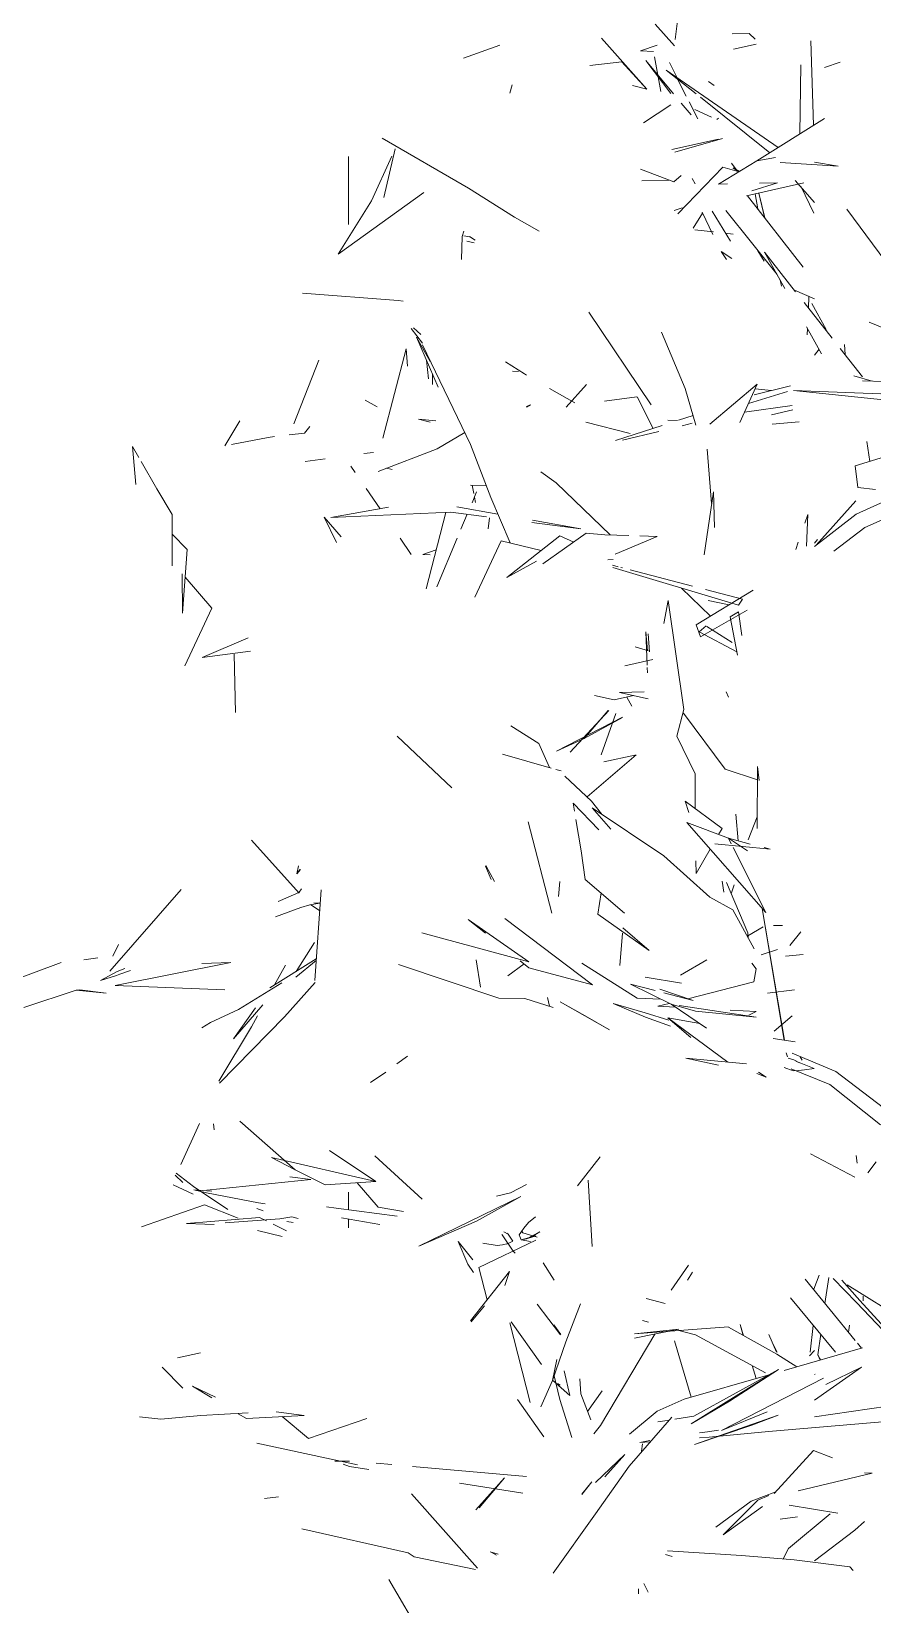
# Model space of a CAD drawing. Header units: millimetres. Extents: x -67152 to -48359, y -6192 to 21191.
# Drawn here: x -65056.1 to -64955.8, y 2000.7 to 2188.3 of the extents above; entities that cross this region are included whole.
import ezdxf

# ---------------------------------------------------------------- set-up
doc = ezdxf.new("R2010")
doc.units = ezdxf.units.MM
doc.layers.add('G-IMPT', color=8, linetype='Continuous', lineweight=9)
doc.layers.add('L-PLNT', color=71, linetype='Continuous', lineweight=9)

# ---------------------------------------------------------------- blocks, each defined once
blk = doc.blocks.new('JARDIN VERTICAL_02 - JARDIN VERTICAL_02-V27-Nivel 1 Oficinas')
at = {"layer": 'G-IMPT'}
for p, q in [((99.33, -65.24), (108.1, -51.24)), ((-7.35, -71.62), (-5.91, -57.78)), ((6.68, -57.85), (9.01, -63.12)), ((113.47, -57.93), (115.08, -69.11)), ((-19.63, -58.37), (-28.95, -65.26)), ((-14.4, -59.99), (-15.5, -62.59)), ((-0.16, -58.31), (1.67, -64.26)), ((4.79, -58.36), (7.4, -64.16)), ((101.21, -63.72), (105.4, -59.92)), ((115.44, -58.25), (116.84, -74.6)), ((-8.48, -63.38), (-8.39, -60.81)), ((-7.35, -71.62), (-6.91, -60.19)), ((4.48, -61.85), (4.25, -63.95)), ((78.88, -60.07), (73.89, -66.56)), ((80.24, -61.25), (75.46, -67.3)), ((84.68, -61.78), (85.98, -62.77)), ((101.44, -64.11), (105.62, -60.13)), ((-8.95, -63.38), (-12.35, -66.06)), ((-8.44, -62.23), (-9.07, -64.45)), ((-1.25, -62.87), (1.13, -62.52)), ((11.84, -66.8), (9.01, -63.12)), ((98.79, -65.88), (101.21, -63.72)), ((100.68, -63.33), (101.25, -63.3)), ((106.9, -63.5), (106.3, -63.99)), ((106.87, -63.38), (109.56, -72.73)), ((111.22, -67.75), (109.17, -63.5)), ((113.11, -69.11), (109.17, -63.5)), ((121.77, -63.18), (121.82, -62.23)), ((121.82, -62.23), (123.92, -71.05)), ((127.57, -63.17), (128.61, -64.3)), ((-12.81, -65.55), (-11.61, -65.47)), ((1.67, -64.26), (4.25, -63.95)), ((5.84, -64.18), (11.12, -68.91)), ((7.4, -64.16), (11.28, -69.11)), ((86.48, -64.32), (83.73, -69.59)), ((83.9, -64.15), (84.83, -64.05)), ((98.6, -66.89), (101.44, -64.11)), ((105.97, -64.26), (98.68, -70.23)), ((104.99, -65.06), (104.16, -64.96)), ((128.61, -64.3), (132.24, -69.11)), ((132.15, -71.53), (132.97, -64.92)), ((132.97, -64.92), (133.43, -64.53)), ((-46.49, -66.05), (-45.84, -67.93)), ((-34.56, -69.11), (-34.08, -66.29)), ((-34.54, -73.21), (-34.08, -66.29)), ((-13.59, -67.03), (-17.83, -70.36)), ((73.89, -66.56), (71.7, -71.8)), ((75.46, -67.3), (73.59, -71.89)), ((101.56, -67.87), (98.48, -67.43)), ((107.36, -66.62), (100.9, -71.99)), ((119.98, -66.96), (119.1, -69.23)), ((126.59, -66.33), (125.63, -72.15)), ((126.67, -67.24), (130.77, -72.23)), ((-38.97, -69.25), (-49.04, -69.55)), ((-34.72, -75.98), (-39.79, -67.94)), ((-29.77, -69.11), (-32.4, -71.42)), ((-28.47, -69.22), (-31.72, -70.75)), ((-18.27, -69.11), (-19.29, -71.52)), ((-17.69, -69.43), (-14.62, -67.73)), ((-11.7, -68.27), (-14.93, -70.08)), ((-12.26, -68.58), (-11.55, -69.11)), ((10.42, -68.77), (10.88, -69.11)), ((73.52, -69.15), (72.66, -71.33)), ((73.52, -69.15), (73.71, -70.33)), ((99.85, -69.21), (98.17, -68.57)), ((99.85, -69.21), (98.17, -68.58)), ((99.85, -69.21), (98.18, -68.57)), ((107.36, -69.64), (104.19, -69.26)), ((107.67, -68.72), (105.24, -68.38)), ((107.19, -69.11), (107.81, -69.7)), ((107.67, -68.72), (108.31, -68.38)), ((107.67, -68.72), (108.32, -68.4)), ((107.67, -68.72), (108.33, -68.44)), ((110.05, -69.11), (109.99, -69.05)), ((110.49, -68.06), (116.73, -80.19)), ((124.22, -73.93), (119.1, -69.23)), ((-37.95, -70.86), (-46.16, -70.75)), ((-30.54, -77.21), (-32.09, -70.39)), ((-22.04, -70.47), (-30.57, -77.1)), ((-17.17, -69.85), (-18.56, -69.78)), ((-13.98, -69.99), (-14.71, -69.96)), ((-3.33, -74.18), (-3.58, -70.95)), ((11.23, -70.09), (7.46, -69.92)), ((8.5, -70.28), (7.46, -69.92)), ((11.63, -71.36), (10.76, -71.06)), ((58.87, -72.08), (57.22, -70.76)), ((59.92, -70.47), (60.13, -72.57)), ((72.55, -70.61), (72.15, -70.83)), ((72.85, -70.9), (72.52, -71.59)), ((72.66, -71.33), (72.85, -70.9)), ((73.71, -70.33), (73.73, -70.51)), ((73.71, -70.33), (73.79, -71.02)), ((73.79, -71.02), (73.8, -71.66)), ((109.12, -71.21), (107.62, -73.61)), ((127.28, -73.2), (127.01, -71.15)), ((-19.12, -71.38), (-23.83, -75.09)), ((-19.48, -72.64), (-23.83, -75.09)), ((-20.52, -73.23), (-19.77, -73.04)), ((-6.81, -76.31), (-7.9, -71.98)), ((-5.8, -77), (-7.2, -72.33)), ((-4.74, -77.48), (-5.54, -71.77)), ((-5.02, -71.72), (-4.45, -74.24)), ((70.15, -72.74), (54.44, -75.37)), ((70.16, -72.68), (54.46, -75.36)), ((56.47, -74.02), (56.48, -72.92)), ((64.14, -71.49), (64.56, -74.72)), ((67.25, -71.8), (69.07, -73.94)), ((69.95, -74.05), (70.35, -71.44)), ((72.16, -72.34), (71.65, -72.49)), ((72.3, -72.26), (72.52, -71.59)), ((73.41, -72.73), (73.8, -71.66)), ((130.77, -72.23), (132.04, -72.86)), ((131.62, -77.82), (132.15, -71.53)), ((-45.56, -86.79), (-36.31, -73.47)), ((-42.31, -82.72), (-35.69, -74.44)), ((-35.12, -73.76), (-34.72, -75.98)), ((-32.06, -75.69), (-32.12, -73.52)), ((-31.16, -76.6), (-32.12, -73.52)), ((-30.87, -75.76), (-27.91, -75.03)), ((-21.17, -73.59), (-28.82, -79.71)), ((-7.33, -74.25), (-7.54, -76.21)), ((54.93, -74.94), (44.18, -84.34)), ((47.38, -74.42), (46.72, -81.02)), ((47.19, -75.13), (47.38, -74.42)), ((47.19, -78.82), (54.93, -74.94)), ((59.34, -73.53), (59.98, -75.49)), ((73.99, -75.79), (74.55, -74.89)), ((74.55, -74.89), (74.15, -76)), ((107.62, -73.61), (104.4, -79.39)), ((107.36, -73.64), (105.28, -74.56)), ((109.84, -74.96), (105.31, -83.32)), ((107.36, -73.57), (106.43, -74.05)), ((109.42, -73.42), (115.01, -83.49)), ((109.42, -73.42), (115.91, -83.83)), ((109.42, -73.42), (113.21, -79.25)), ((110.12, -74.69), (112.99, -84.67)), ((114.47, -74.77), (116.73, -80.19)), ((116.06, -76.6), (114.87, -73.44)), ((118.39, -83.43), (114.87, -73.44)), ((116.84, -74.6), (117.5, -81.68)), ((125.13, -76.69), (124.02, -73.75)), ((125.02, -75.89), (124.45, -74.55)), ((-49.25, -76.21), (-49.9, -76.9)), ((-49.87, -78.92), (-49.9, -76.9)), ((-48.06, -78.77), (-48.63, -76.08)), ((-31.94, -80.55), (-34.72, -75.98)), ((-27.99, -75.09), (-30.87, -75.77)), ((-29.02, -75.89), (-30.78, -76.19)), ((-22.77, -75.11), (-24, -75.89)), ((-3.31, -81.58), (-8.1, -75.96)), ((-3.51, -78.04), (-8.1, -75.96)), ((20.63, -83.23), (16.49, -76.43)), ((37.5, -75.91), (39.18, -75.72)), ((44.92, -75.95), (37.5, -75.91)), ((39.11, -75.92), (37.84, -79.79)), ((46.28, -77.03), (43.52, -75.94)), ((46.08, -79.38), (46.76, -76.79)), ((59.28, -76.32), (54.61, -78.84)), ((56.64, -75.25), (57.7, -77.05)), ((60.98, -76.59), (61.64, -76.08)), ((63.21, -76.35), (61.64, -76.08)), ((65.21, -84.22), (63.21, -76.34)), ((67.41, -76.08), (66.02, -85.25)), ((66.58, -79.19), (66.75, -76.09)), ((66.68, -83.3), (67.41, -76.08)), ((66.75, -76.09), (67.18, -76.93)), ((108.98, -76.54), (110.53, -76.09)), ((116.06, -76.6), (118.39, -83.43)), ((125.02, -75.89), (129.14, -80.02)), ((125.13, -76.69), (128.26, -80.88)), ((129.14, -80.02), (125.77, -75.32)), ((-33.69, -78.46), (-34.46, -79.03)), ((-33.42, -78.11), (-33.97, -80.06)), ((-33.46, -78.05), (-33.89, -78.82)), ((-33.84, -78.8), (-33.43, -78.1)), ((18.28, -78.19), (13.77, -93.16)), ((17.54, -77.71), (16.4, -82.11)), ((17.54, -77.71), (18.28, -78.19)), ((18.87, -77.14), (22.04, -82.71)), ((21.88, -77.78), (19.05, -78.17)), ((19.05, -78.17), (19.67, -79.16)), ((24.23, -78.29), (19.67, -79.16)), ((23.82, -78.37), (21.47, -82.87)), ((43.22, -78.49), (46.38, -78.24)), ((46.08, -79.38), (47.57, -77.11)), ((51.36, -79.62), (57.34, -77.06)), ((52.71, -79.05), (51.64, -78.68)), ((57.34, -77.06), (57.95, -77.04)), ((72.98, -77.21), (72.32, -84.46)), ((104.06, -77.97), (105.41, -77.58)), ((104.06, -77.98), (105.39, -77.61)), ((131.62, -77.82), (131.08, -86.63)), ((-39.65, -80.77), (-39.8, -80.56)), ((-35.77, -85.76), (-37.4, -80.1)), ((-36.08, -86.13), (-37.3, -80.56)), ((-28.41, -85.4), (-33.97, -80.06)), ((-31.94, -80.55), (-31.97, -79.5)), ((-28.71, -81.31), (-25.13, -79.12)), ((-26.09, -79.78), (-25.98, -78.81)), ((-23.06, -78.96), (-23.93, -80.26)), ((-22.94, -79.6), (-23.93, -80.26)), ((17.7, -81.8), (18.24, -79.3)), ((22.74, -78.94), (20.82, -81.94)), ((29.24, -79.39), (28.61, -79.66)), ((31.16, -84.72), (37.84, -79.79)), ((41.64, -84.52), (44.9, -80.13)), ((46.08, -79.38), (44.18, -84.34)), ((45.63, -80.55), (44.9, -80.13)), ((46.08, -79.38), (46.74, -79.05)), ((51.21, -80.12), (52.51, -79.94)), ((53.11, -81.59), (54.61, -78.84)), ((67.51, -86.6), (72.77, -79.46)), ((73.13, -80.56), (72.32, -84.46)), ((105.17, -90.58), (104.36, -79.39)), ((115.91, -83.83), (113.21, -79.25)), ((116.68, -80.57), (116.86, -81.89)), ((-43.71, -81.1), (-44.2, -81.77)), ((-40.85, -83.39), (-39.93, -81.41)), ((-28.62, -82.53), (-25.94, -81.24)), ((-26.71, -83.59), (-28.5, -82.48)), ((-26.5, -83.37), (-26.25, -81.18)), ((-0.35, -81.93), (6.15, -81.38)), ((4.76, -81.18), (9.01, -81.03)), ((12.25, -82.29), (4.76, -81.18)), ((19.59, -81.52), (16.24, -84.96)), ((20.75, -82.05), (21.47, -82.87)), ((50.29, -83.21), (47.38, -81.54)), ((48.17, -87.1), (53.11, -81.59)), ((60.56, -81.94), (62.41, -85.09)), ((65.87, -86.22), (68.73, -81.99)), ((116.99, -82.82), (116.86, -81.89)), ((117.59, -82.82), (117.5, -81.68)), ((-45.56, -86.79), (-42.71, -83.21)), ((-42.43, -84.4), (-44.48, -85.44)), ((-39.72, -83.04), (-41.77, -84.07)), ((-41.61, -85), (-40.22, -83.84)), ((-32.6, -83.7), (-32, -83.33)), ((-7.58, -84.53), (-3.21, -83.28)), ((-3.78, -85.34), (-4.34, -83.6)), ((-3.13, -84.89), (-3.43, -83.69)), ((15.99, -83.67), (14.06, -91.09)), ((20.63, -83.23), (22.04, -82.71)), ((33.9, -85.55), (38.37, -83.34)), ((38.37, -83.34), (42.5, -83.35)), ((41.64, -84.52), (43.01, -84.1)), ((48.75, -83.26), (50.29, -83.21)), ((65.42, -83.6), (64.09, -87.57)), ((65.42, -83.6), (64.51, -87.07)), ((66.68, -83.3), (65.87, -86.22)), ((67.51, -86.6), (68.18, -82.81)), ((69.83, -83.85), (67.51, -86.6)), ((99.98, -86.19), (97, -84.14)), ((98.8, -84.28), (97.81, -83.66)), ((105.31, -83.32), (104.78, -85.28)), ((106, -85.8), (112.75, -83.81)), ((115.01, -83.49), (115.37, -85.76)), ((-53.66, -85.17), (-49.19, -85.72)), ((-51.04, -88.11), (-48.45, -85.81)), ((-46.7, -89.22), (-42.71, -85.91)), ((-42.77, -86.23), (-46.7, -89.22)), ((-44.7, -85.54), (-46.44, -86.42)), ((-39.25, -89.52), (-41.39, -86.25)), ((-33.72, -89.87), (-32.21, -85.88)), ((-32.97, -85.03), (-32.21, -85.88)), ((-28.79, -85.84), (-29.11, -84.9)), ((-7.58, -84.53), (-14.31, -87.36)), ((-3.81, -86.62), (-3.75, -85.45)), ((30.72, -84.69), (17.73, -86.55)), ((33.9, -85.55), (30.72, -84.69)), ((63.36, -84.98), (62.64, -89.32)), ((65.87, -86.22), (63.47, -91.06)), ((66.12, -87.81), (66.24, -85.68)), ((67.42, -89.25), (68.5, -86.29)), ((105.69, -90.56), (104.64, -85.28)), ((104.64, -85.28), (105.17, -90.58)), ((112.99, -84.67), (114.39, -87.89)), ((120.95, -91.23), (115.13, -86.12)), ((131.49, -86.88), (131.73, -86.1)), ((-48.52, -87.86), (-47.84, -89.87)), ((-47.15, -88.18), (-42.99, -87.45)), ((-32.34, -89.69), (-32.43, -86.47)), ((-1.38, -92.86), (-3.16, -87.3)), ((-1.39, -92.01), (-2.45, -87.67)), ((10.07, -87.87), (10.01, -89.95)), ((10.07, -87.87), (12.2, -92.89)), ((20.45, -87.1), (17.73, -86.55)), ((48.17, -87.1), (42.45, -95.61)), ((64.23, -88.12), (63.47, -91.06)), ((65.26, -87.45), (65.15, -90.25)), ((66.12, -87.81), (65.77, -86.43)), ((66.88, -89.32), (67.78, -86.48)), ((101.56, -86.91), (100.97, -89.2)), ((116.11, -94.65), (105.21, -88.15)), ((114.39, -87.89), (117.14, -91.19)), ((115.47, -86.42), (115.68, -87.8)), ((-49.34, -94.53), (-43.29, -89.11)), ((-47.77, -88.31), (-47.84, -89.87)), ((-43.29, -89.11), (-46.52, -92.08)), ((-43.7, -90.81), (-43.29, -89.11)), ((-16.67, -96.04), (-5.63, -88.59)), ((-2.82, -88.37), (-6.57, -90.25)), ((21.46, -89.22), (23.73, -89.02)), ((21.46, -89.22), (25.41, -89.07)), ((23.84, -88.79), (21.7, -88.94)), ((23.72, -88.91), (23.25, -90.51)), ((24.74, -88.4), (25.5, -91.72)), ((25.71, -89.06), (26.33, -89.03)), ((28.69, -92.36), (28.62, -89.44)), ((29.45, -88.96), (28.69, -92.36)), ((59.47, -88.82), (55.11, -94.96)), ((59.47, -88.82), (56.77, -91.96)), ((65.8, -93.14), (67.42, -89.25)), ((65.8, -93.14), (66.88, -89.32)), ((103.8, -88.92), (103.6, -89.63)), ((118.15, -89.93), (117.92, -88.75)), ((118.15, -89.93), (118.07, -88.74)), ((119.16, -89.75), (118.31, -89.64)), ((135.99, -88.96), (134.98, -89.48)), ((-6.07, -94.17), (-6.56, -90.32)), ((-2.21, -91.11), (-3.55, -96.4)), ((9.97, -91.25), (9.89, -94.11)), ((29.06, -90.7), (29.56, -93.02)), ((30.31, -90.89), (29.23, -91.51)), ((36.11, -90.39), (41.14, -96.23)), ((36.97, -94.23), (36.15, -90.53)), ((54.99, -91.77), (50.99, -96.44)), ((65.15, -90.25), (60.98, -96.87)), ((122.23, -94.12), (119.56, -91.73)), ((119.56, -91.73), (122.9, -95.21)), ((126.66, -95.21), (120.95, -91.23)), ((135.58, -90.1), (136.18, -90.1)), ((-46.09, -95.9), (-46.52, -92.08)), ((7.86, -95.6), (9.9, -93.49)), ((12.85, -93.75), (12.81, -93.11)), ((13.69, -92.53), (13.51, -93.22)), ((13.82, -92.01), (13.77, -92.22)), ((29.03, -95.36), (29.56, -93.02)), ((30.82, -93.71), (34.16, -96.58)), ((35.79, -98.25), (30.85, -93.63)), ((31.19, -92.8), (36.12, -94.55)), ((35.7, -99.88), (31.65, -92.01)), ((34.16, -96.58), (31.67, -92.01)), ((42.45, -95.61), (44.98, -93.4)), ((57.39, -92.01), (61.24, -92.31)), ((65.59, -99.43), (68.93, -93.54)), ((67.25, -96.47), (68.93, -93.54)), ((7.86, -95.6), (3.69, -99.9)), ((9.89, -94.11), (9.7, -96.35)), ((31.11, -93.97), (34.16, -96.58)), ((41.66, -95.7), (43.18, -94.53)), ((41.88, -97.91), (45.07, -94.85)), ((55.11, -94.96), (52.59, -94.57)), ((63.54, -95.58), (55.63, -106.02)), ((61.53, -103.16), (63.54, -95.58)), ((87.55, -97.36), (84.06, -94.67)), ((86.84, -96.09), (94.76, -95.62)), ((114.46, -96.17), (111.97, -94.45)), ((117.1, -95.42), (116.11, -94.65)), ((124.32, -96.87), (122.84, -95.68)), ((124.33, -96.87), (122.84, -95.68)), ((126.66, -95.21), (133.75, -100.28)), ((-8.05, -96.31), (-5.35, -98.72)), ((9.17, -96.99), (8.14, -102.75)), ((9.17, -96.99), (8.42, -102.81)), ((13.35, -101.51), (9.7, -96.35)), ((35.7, -99.88), (34.16, -96.58)), ((41.66, -95.7), (38.66, -98.89)), ((43.85, -97.57), (47.58, -96.92)), ((47.58, -96.92), (50.99, -96.44)), ((65.59, -99.43), (67.25, -96.47)), ((106.14, -98.77), (101.61, -97)), ((112.35, -96.98), (110.56, -97.11)), ((115.45, -95.8), (112.35, -96.98)), ((-5.85, -97.69), (-7.58, -100.7)), ((10, -99.49), (10.74, -97.82)), ((37.88, -99.94), (38.05, -99.34)), ((41.88, -97.91), (42.85, -97.74)), ((101.65, -102.2), (105.32, -99.4)), ((104.1, -100.18), (105.27, -99.37)), ((106.14, -98.77), (110.74, -100.35)), ((112.53, -98.29), (109.58, -98.95)), ((110.71, -100.35), (112.53, -98.29)), ((111.3, -99.43), (111.11, -99.74)), ((117.56, -98.03), (113.01, -99.49)), ((3.69, -99.9), (2.35, -101.75)), ((14.99, -105.78), (10, -99.49)), ((34.78, -102), (37.65, -100.73)), ((36.06, -106.3), (37.72, -100.51)), ((55.02, -100.45), (44.11, -103.25)), ((53.02, -99.64), (51.23, -99.46)), ((65.07, -100.95), (66.12, -100.72)), ((65.18, -103.67), (66.27, -100.27)), ((98.8, -100.14), (96.73, -101.46)), ((110.74, -100.35), (108.24, -99.85)), ((113.01, -99.49), (110.21, -100.17)), ((110.74, -100.35), (113.89, -101.74)), ((-28, -104.89), (-26.35, -101.95)), ((-5.62, -102.97), (-5.33, -103.47)), ((-5.62, -102.97), (-5.42, -103.47)), ((11.76, -101.7), (10.58, -106.46)), ((14.99, -105.78), (13.04, -102.27)), ((32.68, -105.34), (34.78, -102)), ((60.81, -103.18), (55.75, -110.41)), ((60.81, -103.18), (57.34, -115.92)), ((61.53, -103.16), (60.7, -104.2)), ((91.91, -103.2), (91.23, -102.38)), ((93.85, -103.47), (93.01, -101.88)), ((93.03, -101.88), (93.69, -102.96)), ((93.64, -102.19), (93.12, -103.88)), ((93.96, -104.08), (93.5, -102.33)), ((93.5, -102.33), (93.85, -103.47)), ((93.85, -103.47), (93.69, -102.96)), ((94.16, -102.98), (93.96, -104.08)), ((97.29, -109.15), (94.02, -102.35)), ((103.77, -105.28), (108.85, -101.68)), ((103.88, -105.45), (113.37, -103.03)), ((113.02, -104.52), (117.45, -101.37)), ((-28, -104.89), (-31.46, -110.37)), ((-9.31, -103.7), (-10.74, -105.97)), ((-9.59, -104.41), (-9.65, -105.12)), ((-9.17, -103.47), (-9.31, -103.7)), ((61.06, -103.75), (62.48, -105.66)), ((65.18, -103.67), (65.16, -106.74)), ((87.36, -103.47), (88.36, -105.37)), ((88.79, -104.13), (91.76, -109.43)), ((88.79, -104.13), (94.71, -116.3)), ((92.6, -103.77), (91.91, -103.2)), ((93.37, -104.34), (92.6, -103.77)), ((93.12, -103.88), (92.95, -103.99)), ((93.37, -104.34), (93.08, -104.13)), ((93.36, -106.37), (95.33, -105.03)), ((93.37, -104.34), (93.96, -104.08)), ((93.96, -104.08), (93.85, -103.47)), ((95.55, -104.82), (95.33, -105.03)), ((122.22, -103.47), (120.99, -117.05)), ((124.18, -103.91), (122.99, -111.46)), ((-46.99, -110.96), (-48.54, -106.65)), ((-42.81, -105.46), (-43.78, -105.17)), ((5.41, -107.72), (10.84, -105.41)), ((7.4, -106.87), (6.53, -111.77)), ((17.32, -109.62), (10.58, -106.46)), ((65.16, -106.74), (61.13, -118.72)), ((88.36, -105.37), (88.78, -107.02)), ((93.29, -105.62), (93.01, -106.16)), ((93.29, -105.62), (93.18, -105.81)), ((94.12, -105.1), (93.29, -105.62)), ((93.36, -106.37), (93.34, -106.38)), ((94.12, -105.1), (94.41, -105.62)), ((94.41, -105.62), (94.47, -105.86)), ((94.41, -105.62), (94.56, -106.3)), ((94.56, -106.3), (94.66, -106.97)), ((103.65, -110.12), (97.76, -105.49)), ((99.4, -106.05), (97.76, -105.49)), ((126.17, -109.51), (122.37, -106.07)), ((125.93, -109.09), (122.37, -106.07)), ((131.18, -107.79), (131.46, -106.85)), ((5.41, -107.72), (-0.91, -110.14)), ((4.03, -108.25), (3.95, -110.13)), ((7.73, -108.23), (7.18, -112.47)), ((7.84, -107.88), (9.17, -108.01)), ((49.31, -108.29), (51.23, -107.27)), ((51, -107.66), (49.39, -108.34)), ((57.41, -108.33), (55.75, -110.41)), ((94.66, -106.97), (94.36, -108.65)), ((101.14, -108.15), (97.29, -109.15)), ((101.83, -108.48), (103.77, -110.05)), ((131.24, -107.68), (131.58, -107.04)), ((-31.46, -110.37), (-37.43, -120.65)), ((-25.67, -110.25), (-25.77, -110.94)), ((-25.25, -109.56), (-25.7, -110.25)), ((-25.15, -110.58), (-24.95, -109.71)), ((-0.91, -110.14), (-12.77, -115.86)), ((3.96, -109.92), (4.96, -109.74)), ((6.06, -109.95), (4.74, -109.4)), ((5.38, -109.67), (6.02, -109.55)), ((9.22, -111.27), (7.43, -110.52)), ((63.82, -108.92), (60.56, -109.45)), ((91.76, -109.43), (94.71, -116.3)), ((94.19, -111.58), (96.36, -109.85)), ((94.19, -111.58), (96.87, -110.46)), ((96.87, -110.46), (97.85, -109.78)), ((133.13, -109.31), (124.27, -117.17)), ((131.78, -116.86), (133.28, -109.53)), ((-26.35, -110.91), (-25.72, -111.12)), ((-25.72, -111.12), (-22.97, -111.19)), ((-2.32, -110.82), (-0.37, -114.11)), ((7.18, -112.47), (7.83, -126.76)), ((16.09, -114.14), (10.28, -111.71)), ((33.89, -118.89), (40.05, -112.34)), ((-7.73, -113.97), (-13.71, -116.56)), ((-3.73, -114.26), (-3.91, -116.32)), ((2.33, -121.14), (-0.37, -114.11)), ((16.33, -115.41), (7.21, -113.08)), ((12.21, -115.83), (11.67, -114.22)), ((146.03, -113.08), (134.47, -119.88)), ((-30.94, -115.7), (-23.59, -125.91)), ((-14.02, -116.05), (-14.81, -116.92)), ((-12.98, -115.87), (-14.71, -117.21)), ((-13.71, -116.56), (-10.81, -114.92)), ((-10.97, -115.37), (-8.71, -115.15)), ((-8.03, -114.65), (-9.33, -114.66)), ((-3.54, -114.92), (-3.91, -116.32)), ((12.27, -114.92), (12.21, -115.83)), ((89.13, -115.9), (83.94, -121.54)), ((-18, -118.17), (-18.07, -118.77)), ((-12.32, -117.79), (-10.24, -117.62)), ((-1.66, -120.57), (-12.32, -117.79)), ((12.21, -117.19), (10.28, -118.51)), ((72.99, -118.92), (72.05, -117.63)), ((90.06, -121.12), (90.61, -118.1)), ((131.32, -117.54), (128.46, -130.24)), ((131.78, -116.86), (131.32, -117.54)), ((-36.14, -119.09), (-30.36, -120.47)), ((-35.27, -119.49), (-29.97, -121.94)), ((-18.07, -118.77), (-18.93, -130.16)), ((1.95, -120.16), (2.09, -119.46)), ((7.83, -126.76), (6.59, -119.89)), ((91.15, -118.87), (90.18, -126.15)), ((120.63, -121.38), (120.78, -119.5)), ((-29.97, -121.94), (-23.59, -125.91)), ((-5.38, -121.25), (-6.16, -122.67)), ((0.05, -121.69), (0.2, -122.83)), ((6.78, -120.91), (4.36, -122.57)), ((75.21, -122.05), (73.98, -120.22)), ((87.01, -121.41), (83.31, -126.95)), ((87.01, -121.41), (84.16, -133.87)), ((87.01, -121.41), (87.43, -127.47)), ((90.06, -121.12), (87.16, -123.62)), ((92.16, -120.92), (91.34, -125.5)), ((117.68, -129.45), (115.3, -122.49)), ((118.23, -135.62), (120.81, -123.58)), ((121.01, -124.54), (121.35, -122.24)), ((-35.26, -124.66), (-27.14, -124.66)), ((2.46, -123.87), (1.71, -124.38)), ((7.78, -127.59), (10.14, -125.56)), ((88.29, -124.66), (90.38, -124.66)), ((91.49, -124.66), (92.53, -124.66)), ((120.36, -126.32), (120.37, -125.67)), ((120.37, -125.63), (120.38, -124.55)), ((120.73, -125.29), (121.01, -124.54)), ((0.82, -127.44), (1.14, -129.85)), ((7.78, -127.59), (10.79, -126.12)), ((85.61, -131.04), (87.43, -127.47)), ((90.18, -126.15), (90.02, -127.29)), ((-10.94, -128.22), (-3.35, -131.17)), ((-3.05, -129.27), (-2.24, -129.9)), ((63.02, -128.69), (52.24, -127.95)), ((53.81, -128.08), (53.76, -128.82)), ((53.91, -128.61), (53.81, -128.08)), ((53.81, -128.08), (54.02, -129.3)), ((54.69, -128.12), (54, -129.18)), ((54.02, -129.3), (54.34, -130.37)), ((61.95, -130.9), (58.52, -128.73)), ((63.91, -134.05), (60.45, -128.51)), ((62.64, -130.94), (60.65, -128.53)), ((67.37, -132.29), (63.29, -128.64)), ((86.78, -129.15), (86.47, -131.65)), ((88.04, -141.56), (86.78, -129.15)), ((115.06, -132.6), (117.68, -129.45)), ((-2.03, -131.74), (-2.24, -129.9)), ((52.61, -130.54), (46.29, -136.24)), ((50.32, -130.84), (49.38, -130.65)), ((50.32, -130.84), (49.79, -130.46)), ((50.32, -130.84), (49.8, -130.39)), ((52.09, -130.28), (52.26, -130.4)), ((52.09, -130.28), (52.49, -130.55)), ((52.49, -130.55), (52.71, -130.95)), ((52.71, -130.95), (53.62, -133.04)), ((54.34, -130.37), (55.45, -133.36)), ((79.8, -137.61), (85.61, -131.04)), ((84.16, -133.87), (85.61, -131.04)), ((91.22, -131.42), (91.41, -130.69)), ((91.78, -132.02), (91.91, -131.25)), ((114.48, -133.3), (114.91, -129.95)), ((115.3, -136.84), (114.91, -129.95)), ((63.57, -133.5), (61.21, -132.2)), ((63.3, -132.62), (66.48, -137.79)), ((67.37, -132.29), (75.28, -140.07)), ((91.22, -131.42), (91.45, -132.86)), ((91.95, -139.37), (91.45, -132.86)), ((92.12, -133.64), (92.91, -132.05)), ((93.57, -132.57), (92.87, -135.53)), ((124.63, -133.01), (124.83, -134.67)), ((-1.74, -134.25), (-1.83, -133.5)), ((-0.88, -138.64), (-1.74, -134.25)), ((69.99, -138.4), (65.94, -134.9)), ((89.69, -134.59), (89.55, -135.4)), ((90.23, -135.62), (90.53, -134.85)), ((91.29, -135.3), (91.71, -134.46)), ((24.52, -142.13), (22.17, -136.65)), ((23.74, -136.34), (24.52, -142.13)), ((66.3, -135.76), (69.99, -138.4)), ((68.56, -136.25), (67.25, -135.53)), ((75.03, -140.15), (68.56, -136.25)), ((88.37, -141.61), (89.55, -135.4)), ((91.29, -135.3), (92.02, -143.98)), ((114.59, -136.64), (114.92, -142.27)), ((115.3, -136.84), (114.71, -137.82)), ((-0.72, -139.43), (-3.72, -137.64)), ((31.07, -138.14), (24.13, -138.32)), ((63.64, -152.49), (60.9, -138.69)), ((60.9, -138.69), (61.03, -142.16)), ((68.04, -141.12), (66.48, -137.79)), ((91.39, -137.82), (89.78, -141.85)), ((63.64, -152.49), (64.14, -139.43)), ((80.87, -140.68), (80.15, -140.77)), ((90.36, -139.04), (87.62, -143.16)), ((92.16, -140.7), (92.02, -143.98)), ((111.42, -143.27), (112.73, -140.54)), ((14.93, -144.16), (18.62, -140.96)), ((18.62, -140.96), (25.52, -144.17)), ((68.04, -141.12), (68.67, -142.14)), ((80.11, -142.44), (84.98, -144.65)), ((88.01, -143.1), (88.11, -141.56)), ((88.01, -143.1), (88.37, -141.61)), ((88.11, -141.56), (88.18, -140.95)), ((89.78, -141.85), (92.43, -149.34)), ((107.44, -142.3), (108.05, -145.04)), ((112.81, -140.96), (111.42, -143.27)), ((115.36, -147.06), (114.92, -142.27)), ((9.82, -145.7), (11.65, -143.91)), ((11.65, -143.91), (19.22, -144.48)), ((86.04, -145.22), (87.62, -143.16)), ((87.14, -144.44), (86.25, -145.33)), ((87.41, -145.57), (88.53, -143.2)), ((109.15, -146.89), (111.66, -144.41)), ((7.46, -145.7), (4.38, -147.51)), ((13.58, -145.7), (7.46, -145.7)), ((14.54, -144.5), (19.22, -144.48)), ((61.91, -153.13), (52.2, -144.61)), ((1.14, -149.37), (4.38, -147.51)), ((115.36, -147.06), (115.09, -149.57)), ((-0.67, -150.41), (0.64, -149.65)), ((3.89, -150.02), (-0.67, -150.41)), ((61.98, -152.25), (61.59, -151.35)), ((62.3, -151.93), (61.84, -150.65)), ((62.45, -152.33), (62.3, -151.93)), ((60.12, -152.76), (58.76, -152.08)), ((63.05, -154.22), (61.98, -152.25)), ((63.05, -154.22), (62.45, -152.33)), ((64.16, -156.71), (64.56, -153.55)), ((64.21, -157.12), (64.56, -153.55)), ((60.56, -156.21), (60.35, -154.55)), ((64.21, -157.12), (64.16, -156.71)), ((66.26, -163.38), (64.21, -157.12)), ((63.22, -165.2), (60.9, -158.94))]:
    blk.add_line(p, q, dxfattribs=at)

msp = doc.modelspace()

# ---------------------------------------------------------------- block references
at = {"layer": 'L-PLNT', "rotation": 269.9999999999999}
msp.add_blockref('JARDIN VERTICAL_02 - JARDIN VERTICAL_02-V27-Nivel 1 Oficinas', (-64893.59, 2138.15), dxfattribs=at)

doc.saveas('drawing.dxf')
